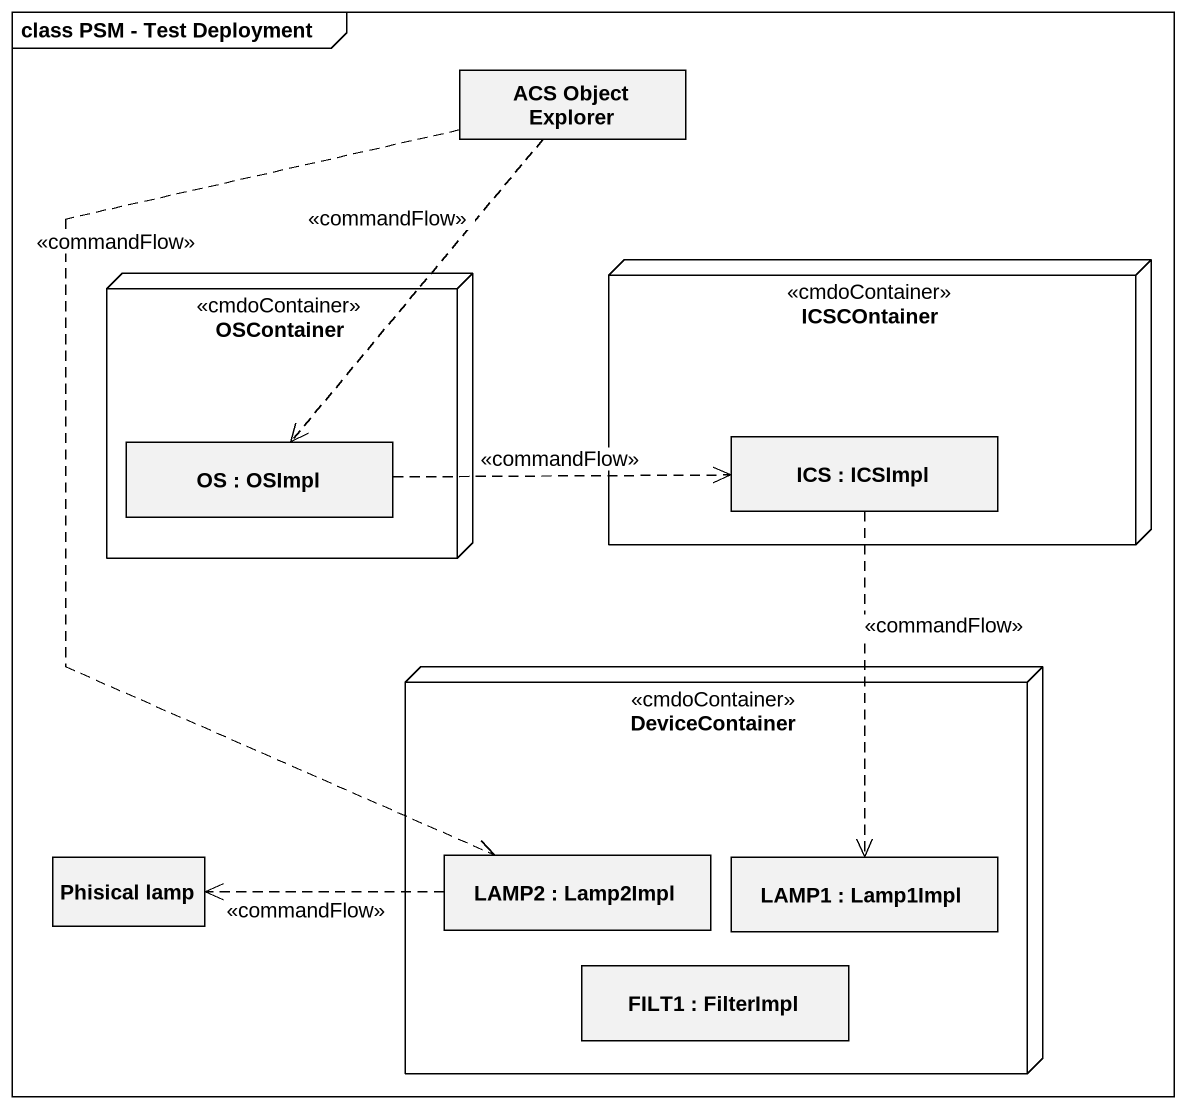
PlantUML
@startuml
mainframe class PSM - Test Deployment
allowmixing
hide circle
hide empty members
class "ACS Object Explorer" as ACS_Object_Explorer
node OSContainer <<cmdoContainer>> {
  rectangle "OS : OSImpl" as OS
}
node ICSCOntainer <<cmdoContainer>> {
  rectangle "ICS : ICSImpl" as ICS
}
node DeviceContainer <<cmdoContainer>> {
  rectangle "LAMP2 : Lamp2Impl" as LAMP2
  rectangle "LAMP1 : Lamp1Impl" as LAMP1
  rectangle "FILT1 : FilterImpl" as FILT1
}
class "Phisical lamp" as Phisical_lamp
ACS_Object_Explorer ..> OS : <<commandFlow>>
ACS_Object_Explorer ..> LAMP2 : <<commandFlow>>
OS .right.> ICS : <<commandFlow>>
ICS ..> LAMP1 : <<commandFlow>>
LAMP2 .left.> Phisical_lamp : <<commandFlow>>
@enduml
